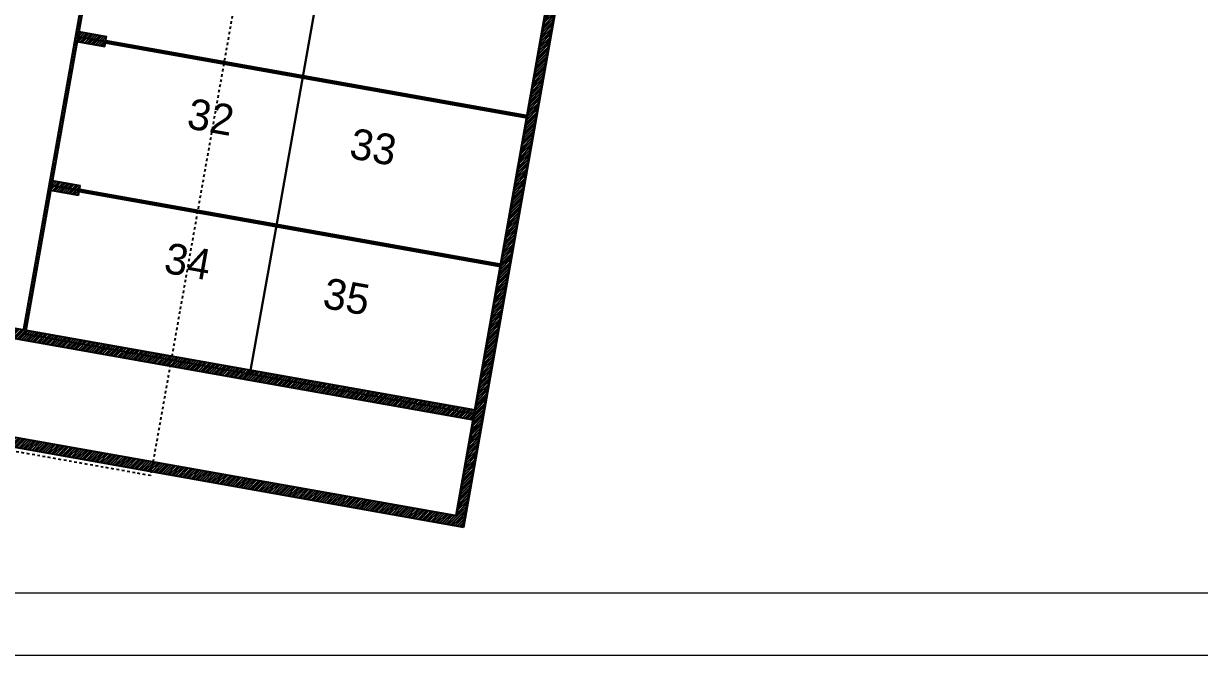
# Model space of a CAD drawing. Header units: centimetres. Extents: x 2452 to 16512, y -4226 to 6371.
# Drawn here: x 11877 to 14198, y -4226 to -2980 of the extents above; entities that cross this region are included whole.
import ezdxf

# ---------------------------------------------------------------- set-up
doc = ezdxf.new("R2010")
doc.units = ezdxf.units.CM
doc.linetypes.add('VW-01', pattern=[0.41656, 0.20828, -0.20828])
doc.layers.add('B GÈnÈral_Hatch', color=252, linetype='Continuous')
doc.layers.add('B Général', color=252, linetype='Continuous')
doc.layers.add('prlm-ZCARTOUCHE', color=7, linetype='Continuous', lineweight=13)
doc.styles.add('Futura Book', font='')
doc.styles.get('Futura Book').set_extended_font_data('Futura Book')
pattern_1 = [(45, (0, 0), (2.4253472, -2.6458333), [])]

# ---------------------------------------------------------------- blocks, each defined once
blk = doc.blocks.new('Groupe-19-1')
at = {"layer": 'B Général', "linetype": 'Continuous', "flags": 128}
for points in [[(12037.7, -2712.3), (12480.7, -2791), (12428.6, -3084.4), (11985.5, -3005.6)], [(12480.7, -2791), (12923.8, -2869.8), (12871.6, -3163.2), (12428.6, -3084.4)]]:
    blk.add_lwpolyline(points, close=True, dxfattribs=at)
blk = doc.blocks.new('Groupe-20-1')
at = {"layer": 'B Général', "linetype": 'Continuous', "flags": 128}
for points in [[(11985.5, -3005.6), (12428.6, -3084.4), (12376.4, -3377.8), (11933.4, -3299)], [(12428.6, -3084.4), (12871.6, -3163.2), (12819.5, -3456.6), (12376.4, -3377.8)]]:
    blk.add_lwpolyline(points, close=True, dxfattribs=at)
blk = doc.blocks.new('Groupe-21-1')
at = {"layer": 'B Général', "linetype": 'Continuous', "flags": 128}
for points in [[(11933.4, -3299), (12376.4, -3377.8), (12324.2, -3671.2), (11881.2, -3592.4)], [(12376.4, -3377.8), (12819.5, -3456.6), (12767.3, -3750), (12324.2, -3671.2)]]:
    blk.add_lwpolyline(points, close=True, dxfattribs=at)
blk = doc.blocks.new('Groupe-109-1')
at = {"layer": 'B GÈnÈral_Hatch', "linetype": 'Continuous'}
h = blk.add_hatch(dxfattribs=at)
h.set_pattern_fill('50_BETON', color=256, style=0, pattern_type=2)
h.set_pattern_definition(pattern_1)
h.paths.add_polyline_path([(12731.7, -3950.3), (12745.9, -3973.2), (13519.9, 380.3), (13498.7, 363.7)])
h = blk.add_hatch(dxfattribs=at)
h.set_pattern_fill('50_BETON', color=256, style=0, pattern_type=2)
h.set_pattern_definition(pattern_1)
h.paths.add_polyline_path([(11878, -3581.9), (11882.9, -3582.8), (12293.6, -1272.7), (12288.7, -1271.8)])
h = blk.add_hatch(dxfattribs=at)
h.set_pattern_fill('50_BETON', color=256, style=0, pattern_type=2)
h.set_pattern_definition(pattern_1)
h.paths.add_polyline_path([(11982.4, -2994.9), (11978.8, -3014.6), (12037.9, -3025.1), (12041.4, -3005.4)])
h = blk.add_hatch(dxfattribs=at)
h.set_pattern_fill('50_BETON', color=256, style=0, pattern_type=2)
h.set_pattern_definition(pattern_1)
h.paths.add_polyline_path([(12040.1, -3012.8), (12039.2, -3017.7), (12871.2, -3165.7), (12872.1, -3160.7)])
h = blk.add_hatch(dxfattribs=at)
h.set_pattern_fill('50_BETON', color=256, style=0, pattern_type=2)
h.set_pattern_definition(pattern_1)
h.paths.add_polyline_path([(11930.2, -3288.3), (11926.7, -3308), (11985.8, -3318.5), (11989.3, -3298.8)])
h = blk.add_hatch(dxfattribs=at)
h.set_pattern_fill('50_BETON', color=256, style=0, pattern_type=2)
h.set_pattern_definition(pattern_1)
h.paths.add_polyline_path([(11987.9, -3306.2), (11987.1, -3311.1), (12819, -3459.1), (12819.9, -3454.1)])
h = blk.add_hatch(dxfattribs=at)
h.set_pattern_fill('50_BETON', color=256, style=0, pattern_type=2)
h.set_pattern_definition(pattern_1)
h.paths.add_polyline_path([(10624.4, -3360.8), (10601.2, -3376.9), (12765.2, -3761.7), (12768.7, -3742)])
h = blk.add_hatch(dxfattribs=at)
h.set_pattern_fill('50_BETON', color=256, style=0, pattern_type=2)
h.set_pattern_definition(pattern_1)
h.paths.add_polyline_path([(11437.8, -3720.3), (11414.6, -3736.5), (12745.9, -3973.2), (12731.7, -3950.3)])
at = {"layer": 'B Général', "linetype": 'Continuous', "lineweight": 35}
for p, q in [((12745.9, -3973.2), (13519.9, 380.3)), ((12731.7, -3950.3), (13498.7, 363.7))]:
    blk.add_line(p, q, dxfattribs=at)
at = {"layer": 'B Général', "linetype": 'Continuous', "lineweight": 25}
for p, q in [((12768.7, -3742), (13241.7, -1081.6)), ((12745.9, -3973.2), (13072.4, -2136.7)), ((12731.7, -3950.3), (12765.2, -3761.7))]:
    blk.add_line(p, q, dxfattribs=at)
at = {"layer": 'B Général', "linetype": 'Continuous', "lineweight": 18}
for p, q in [((11878, -3581.9), (12288.7, -1271.8)), ((11882.9, -3582.8), (12293.6, -1272.7)), ((12040.1, -3012.8), (12872.1, -3160.7)), ((12039.2, -3017.7), (12871.2, -3165.7)), ((11987.1, -3311.1), (12819, -3459.1)), ((11987.9, -3306.2), (12819.9, -3454.1))]:
    blk.add_line(p, q, dxfattribs=at)
at = {"layer": 'B Général', "linetype": 'Continuous'}
for p, q in [((11878, -3581.9), (12288.7, -1271.8)), ((11882.9, -3582.8), (12293.6, -1272.7)), ((11978.8, -3014.6), (11982.4, -2994.9)), ((11978.8, -3014.6), (12037.9, -3025.1)), ((11978.8, -3014.6), (12037.9, -3025.1)), ((11982.4, -2994.9), (12041.4, -3005.4)), ((11982.4, -2994.9), (12041.4, -3005.4)), ((12037.9, -3025.1), (12041.4, -3005.4)), ((12039.2, -3017.7), (12040.1, -3012.8)), ((12040.1, -3012.8), (12872.1, -3160.7)), ((12039.2, -3017.7), (12871.2, -3165.7)), ((12871.2, -3165.7), (12872.1, -3160.7)), ((11926.7, -3308), (11930.2, -3288.3)), ((11930.2, -3288.3), (11989.3, -3298.8)), ((11930.2, -3288.3), (11989.3, -3298.8)), ((11926.7, -3308), (11985.8, -3318.5)), ((11926.7, -3308), (11985.8, -3318.5)), ((11985.8, -3318.5), (11989.3, -3298.8)), ((11987.1, -3311.1), (11987.9, -3306.2)), ((11987.1, -3311.1), (12819, -3459.1)), ((11987.9, -3306.2), (12819.9, -3454.1)), ((10624.4, -3360.8), (12768.7, -3742)), ((10624.4, -3360.8), (12768.7, -3742)), ((10601.2, -3376.9), (12765.2, -3761.7)), ((10601.2, -3376.9), (12765.2, -3761.7)), ((12819, -3459.1), (12819.9, -3454.1)), ((11882.9, -3582.8), (11878, -3581.9)), ((11437.8, -3720.3), (12731.7, -3950.3)), ((11437.8, -3720.3), (12731.7, -3950.3)), ((11414.6, -3736.5), (12745.9, -3973.2)), ((11414.6, -3736.5), (12745.9, -3973.2))]:
    blk.add_line(p, q, dxfattribs=at)
at = {"layer": 'B Général', "linetype": 'VW-01', "ltscale": 25.4, "flags": 128}
blk.add_lwpolyline([(11010.8, -1015.6), (11238, -1056), (11293.3, -745.4), (11066.1, -705), (11422, 1296.8), (12135.8, 1169.9), (12096.4, 948.2), (12957.8, 795), (12128.2, -3871.5), (11404.3, -3742.8), (11441.3, -3534.6), (10589.9, -3383.2)], close=True, dxfattribs=at)
at = {"layer": 'B Général'}
for name in ['Groupe-19-1', 'Groupe-20-1', 'Groupe-21-1']:
    blk.add_blockref(name, (0, 0), dxfattribs=at)
at = {"layer": 'B Général', "char_height": 60.61, "attachment_point": 1, "rotation": 349.9187, "line_spacing_factor": 0.959385, "style": 'Futura Book'}
for s, insert in [('32', (12208.1, -3126.1)), ('33', (12528.7, -3185.1)), ('34', (12162.8, -3411)), ('35', (12476.1, -3480.4))]:
    blk.add_mtext(s, dxfattribs=dict(at, insert=insert))

msp = doc.modelspace()

# ---------------------------------------------------------------- linework, layer by layer
at = {"layer": 'prlm-ZCARTOUCHE', "ltscale": 25}
for points in [[(2451.72, 6371.43), (16512.26, 6371.43), (16512.26, -4226.46), (2451.72, -4226.46)], [(2575.05, 6248.2), (16413.59, 6248.2), (16413.59, -4103.23), (2575.05, -4103.23)]]:
    msp.add_lwpolyline(points, close=True, dxfattribs=at)

# ---------------------------------------------------------------- block references
at = {"layer": 'B Général'}
msp.add_blockref('Groupe-109-1', (0, 0), dxfattribs=at)

doc.saveas('drawing.dxf')
